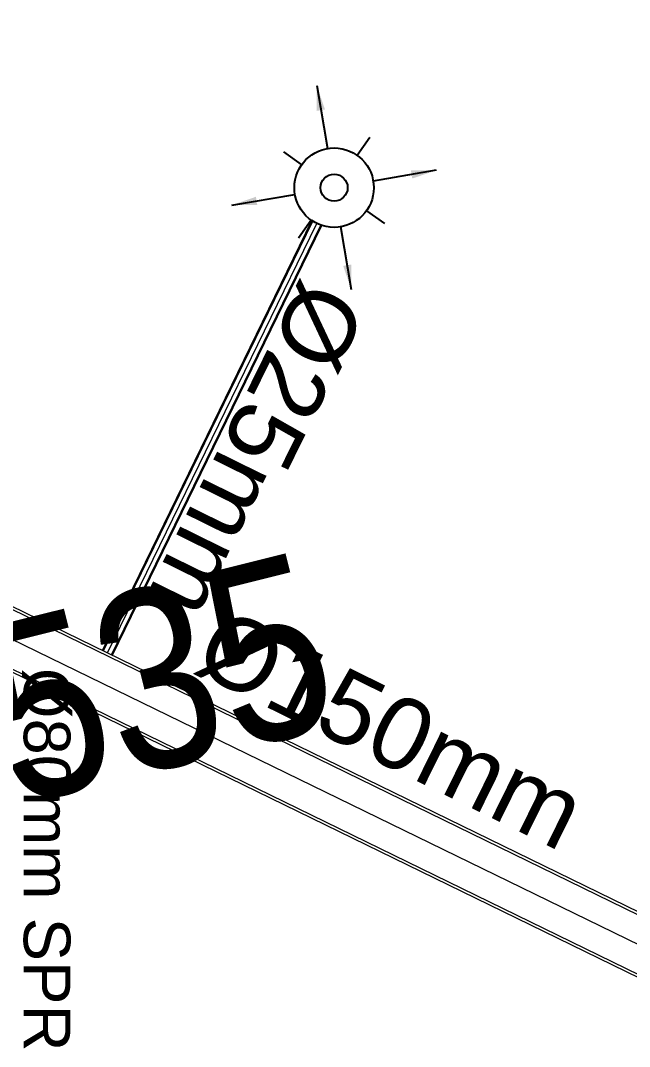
# Model space of a CAD drawing. Header units: inches. Extents: x 257070 to 799932, y -17980 to 269260.
# Drawn here: x 348653 to 350351, y 57604 to 60464 of the extents above; entities that cross this region are included whole.
import ezdxf

# ---------------------------------------------------------------- set-up
doc = ezdxf.new("R2010")
doc.units = ezdxf.units.IN
doc.header["$MEASUREMENT"] = 0
doc.header["$PDMODE"] = 99
doc.header["$PDSIZE"] = 100
for name, color, linetype in [('0-AES-F-RETURN  PIPE', 3, 'Continuous'), ('0-AES-F-SPRINKLER', 10, 'Continuous'), ('basement1_AP$0$A-_ROAD----_E-_-', 2, 'Continuous')]:
    doc.layers.add(name, color=color, linetype=linetype)
doc.layers.add('0-AES-F-SPRINKLER PIPE', color=10, linetype='Continuous', lineweight=15)
doc.layers.add('07--DIM-2', color=2, linetype='Continuous', lineweight=25)
doc.styles.get("Standard").update_dxf_attribs({"font": 'arial.ttf'})
doc.styles.add('TEXT style 75', font='ARIALN.TTF')
doc.dimstyles.new('75', dxfattribs={"dimscale": 1.5, "dimtxt": 200, "dimasz": 113, "dimexe": 113, "dimexo": 0, "dimgap": 25, "dimtad": 0, "dimdec": 0, "dimrnd": 5, "dimzin": 0, "dimdsep": 46, "dimtxsty": 'TEXT style 75', "dimblk": 'ARCHTICK', "dimcen": 0.09, "dimdle": 113, "dimclrd": 8, "dimclre": 8, "dimclrt": 256, "dimadec": 0, "dimazin": 0, "dimtfac": 1, "dimtdec": 0, "dimtofl": 0, "dimtmove": 1, "dimatfit": 3, "dimldrblk": 'OPEN90', "dimfxl": 0, "dimtolj": 1, "dimtzin": 0, "dimarcsym": 0})
doc.dimstyles.new('ISO-25', dxfattribs={"dimtxt": 2.5, "dimasz": 2.5, "dimexe": 1.25, "dimexo": 0.625, "dimtad": 1, "dimtxsty": 'Standard', "dimcen": 2.5, "dimadec": 0, "dimazin": 0, "dimtfac": 1, "dimtmove": 0, "dimatfit": 3, "dimfxl": 1, "dimarcsym": 0})

# ---------------------------------------------------------------- blocks, each defined once
blk = doc.blocks.new('_ArchTick')
at = {"color": 0, "linetype": 'ByBlock', "const_width": 0.15}
blk.add_lwpolyline([(-0.5, -0.5), (0.5, 0.5)], dxfattribs=at)
blk = doc.blocks.new('*D373')
at = {"layer": '07--DIM-2', "color": 251, "lineweight": -2, "ltscale": 1000, "transparency": 16777216}
for p, q in [((347680.2, 60268.6), (347729.3, 60071.6)), ((347811.6, 60208.6), (346102.8, 59782.5)), ((346957.2, 59995.5), (348231.2, 58427.6)), ((346190.6, 59897.2), (346239.8, 59700.2)), ((348231.2, 58427.6), (348279.7, 58439.7))]:
    blk.add_line(p, q, dxfattribs=at)
at = {"layer": 'DEFPOINTS', "color": 0, "ltscale": 1000, "transparency": 16777216}
for p in [(347680.2, 60268.6, 0), (346190.6, 59897.2, 0), (346212.4, 59809.9)]:
    blk.add_point(p, dxfattribs=at)
at = {"layer": '07--DIM-2', "color": 251, "lineweight": -2, "ltscale": 1000, "transparency": 16777216, "xscale": 350, "yscale": 350, "zscale": 350}
for p, rotation in [((347702, 60181.2), 13.99872180743304), ((346212.4, 59809.9), 193.9987218074331)]:
    blk.add_blockref('_ArchTick', p, dxfattribs=dict(at, rotation=rotation))
at = {"layer": '07--DIM-2', "ltscale": 1000, "transparency": 16777216, "insert": (348880.8, 58589.5), "char_height": 500, "attachment_point": 5, "rotation": 13.9987, "style": 'TEXT style 75'}
blk.add_mtext('\\A1;1535', dxfattribs=at)
blk = doc.blocks.new('_Open90')
at = {"color": 0, "linetype": 'ByBlock', "lineweight": -2}
for p, q in [((-0.5, 0.5), (0, 0)), ((0, 0), (-1, 0)), ((0, 0), (-0.5, -0.5))]:
    blk.add_line(p, q, dxfattribs=at)
blk = doc.blocks.new('*U603')
at = {"layer": '0-AES-F-SPRINKLER'}
for p, q in [((171672.4, 56809.4), (171672.4, 56870.6)), ((171561.6, 56698.5), (171500.3, 56698.5)), ((171783.3, 56698.5), (171844.5, 56698.5)), ((171672.4, 56587.7), (171672.4, 56526.4))]:
    blk.add_line(p, q, dxfattribs=at)
for radius in [110.8, 37.8]:
    blk.add_circle((171672.4, 56698.5), radius, dxfattribs=at)
at = {"layer": '0-AES-F-SPRINKLER PIPE'}
for points, override in [([(171467.9, 56903), (171594, 56776.9)], {"dimasz": 70, "dimtad": 0, "dimfxl": 13, "dimarcsym": 1}), ([(171876.9, 56903), (171750.8, 56776.9)], {"dimasz": 70, "dimtad": 0, "dimfxl": 13, "dimarcsym": 1}), ([(171467.9, 56494), (171594, 56620.1)], {"dimasz": 70, "dimtad": 0, "dimfxl": 13, "dimarcsym": 1}), ([(171876.9, 56494), (171750.8, 56620.1)], {"dimasz": 70, "dimgap": 0.625, "dimtad": 0, "dimfxl": 13, "dimarcsym": 1})]:
    blk.add_leader(points, dimstyle='ISO-25', override=override, dxfattribs=at)

msp = doc.modelspace()

# ---------------------------------------------------------------- linework, layer by layer
at = {"layer": '0-AES-F-SPRINKLER PIPE', "ltscale": 1000, "elevation": 0}
for points in [[(348881.2, 58707.9), (349465.2, 59905.8)], [(348883.9, 58706.6), (349467.7, 59904.2)], [(348895.1, 58701.1), (349478.7, 59898)], [(348906.3, 58695.7), (349490.2, 59893.2)], [(348909, 58694.4), (349493.1, 59892.2)]]:
    msp.add_lwpolyline(points, dxfattribs=at)
for points in [[(347721.3, 59265.1), (351347.3, 57497.2, -0.198641), (351461.3, 57368.4), (356550.6, 42644.1, -0.16098), (356552.5, 42502.9), (352306.7, 29047.4, -0.158211), (352226, 28934.3), (351091, 28093.6)], [(347724.5, 59271.9), (351350.5, 57503.9, -0.198641), (351468.4, 57370.9), (356557.7, 42646.6, -0.16098), (356559.7, 42500.7), (352313.8, 29045.1, -0.158211), (352230.5, 28928.2), (351095.5, 28087.6)], [(347688.4, 59197.7), (351314.4, 57429.8, -0.198641), (351390.4, 57343.9), (356479.7, 42619.6, -0.16098), (356481, 42525.5), (352235.1, 29069.9, -0.158211), (352181.4, 28994.5), (351046.4, 28153.9)], [(347652.2, 59123.6), (351278.2, 57355.6, -0.198641), (351312.4, 57317), (356401.7, 42592.7, -0.16098), (356402.3, 42550.3), (352156.5, 29094.8, -0.158211), (352132.3, 29060.8), (350997.3, 28220.2)], [(347655.5, 59130.3), (351281.5, 57362.4, -0.198641), (351319.5, 57319.4), (356408.8, 42595.1, -0.16098), (356409.5, 42548.1), (352163.6, 29092.5, -0.158211), (352136.7, 29054.8), (351001.7, 28214.1)]]:
    msp.add_lwpolyline(points, format="xyb", dxfattribs=at)
at = {"layer": 'basement1_AP$0$A-_ROAD----_E-_-', "color": 8, "elevation": 0}
msp.add_lwpolyline([(355186.6, 70577.4, 0.242418), (348024.2, 59942.4, 0.235096)], format="xyb", dxfattribs=at)

# ---------------------------------------------------------------- block references
at = {"layer": '0-AES-F-SPRINKLER', "color": 7, "rotation": 54.65193501553595}
msp.add_blockref('*U603', (296453.8, -112829.8, 0), dxfattribs=at)

# ---------------------------------------------------------------- texts
at = {"layer": '0-AES-F-RETURN  PIPE', "color": 7, "lineweight": -3, "insert": (348791.8, 57256.4, 0), "char_height": 130, "width": 4477.297, "attachment_point": 2, "rotation": 270}
msp.add_mtext('%%C80mm SPRINKLER DRAIN PIPE', dxfattribs=at)
at = {"layer": '0-AES-F-SPRINKLER PIPE', "color": 7, "linetype": 'Continuous', "lineweight": -3, "ltscale": 0.9, "char_height": 200, "width": 685.774, "attachment_point": 2}
for s, insert, rotation in [('%%C25mm', (349402.8, 59218.8, 0), 243.7644), ('%%C150mm', (349731.5, 58579.3, 0), 333.7644)]:
    msp.add_mtext(s, dxfattribs=dict(at, insert=insert, rotation=rotation))

# ---------------------------------------------------------------- dimensions: what is measured, and where the dimension line sits
at = {"layer": '07--DIM-2', "color": 8, "ltscale": 1000}
dim = msp.add_linear_dim(base=(346212.4, 59809.9), p1=(347680.2, 60268.6, 0), p2=(346190.6, 59897.2, 0), angle=193.9987, dimstyle='75', override={"dimscale": 1, "dimtxt": 500, "dimasz": 350, "dimclrd": 251, "dimclre": 251}, dxfattribs=at)
dim.commit()
dim.dimension.update_dxf_attribs({"geometry": '*D373', "text_midpoint": (348304, 58445.7), "dimtype": 161})

doc.saveas('drawing.dxf')
